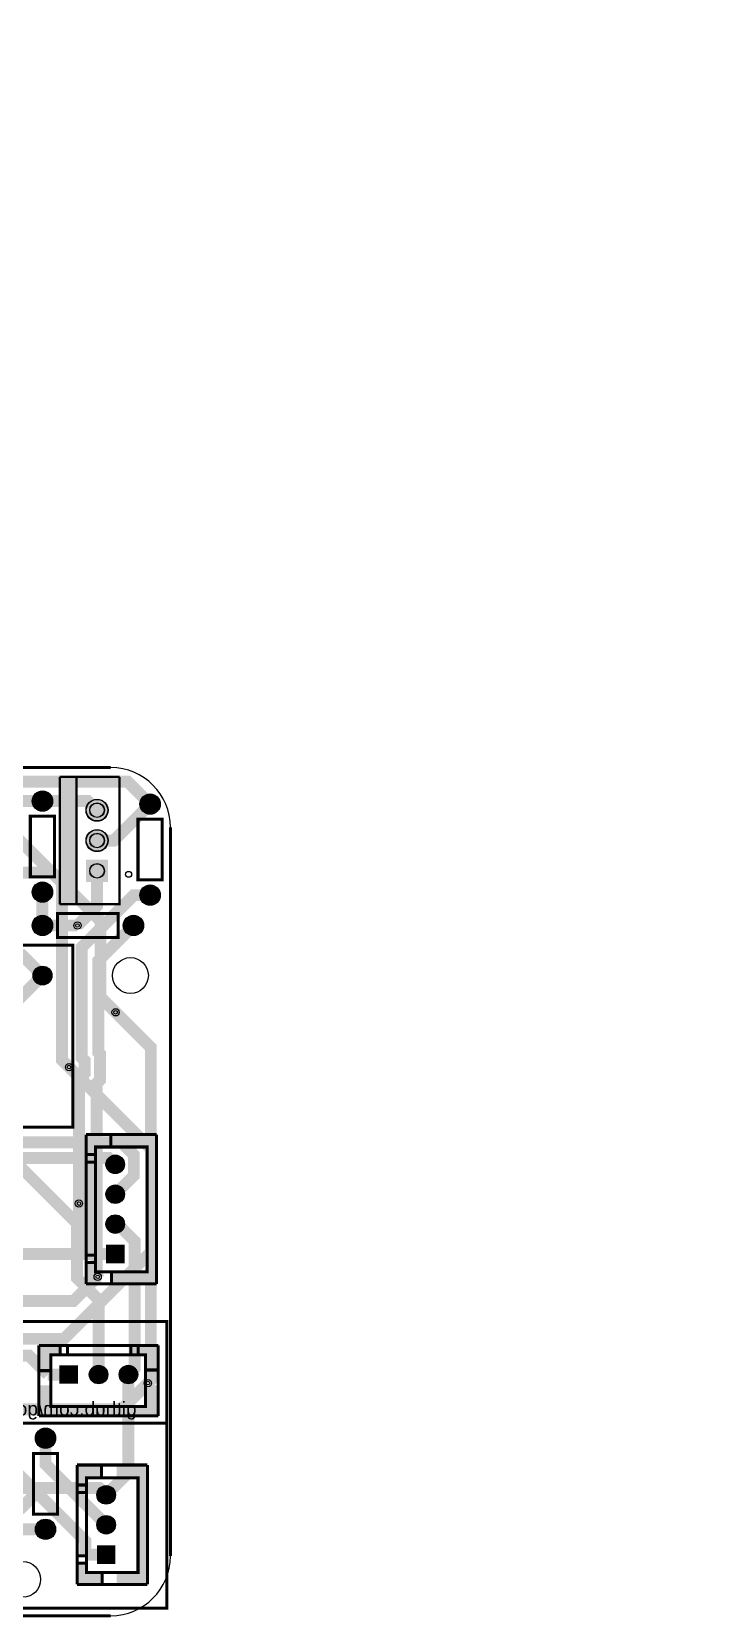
# Model space of a CAD drawing. Header units: millimetres. Extents: x -129 to 177, y 15 to 147.
# Drawn here: x 119.1 to 176.8, y 14.7 to 147.5 of the extents above; entities that cross this region are included whole.
import ezdxf

# ---------------------------------------------------------------- set-up
doc = ezdxf.new("R2010")
doc.units = ezdxf.units.MM
for name, color, linetype, true_color in [('BoardOutLine', 7, 'Continuous', 0xff00ff), ('BottomLayer', 7, 'Continuous', 0x0000ff), ('BottomSolderMaskLayer', 7, 'Continuous', 0xaa00ff), ('Document', 7, 'Continuous', 0xffffff), ('Hole', 7, 'Continuous', 0x222222), ('Multi-Layer', 7, 'Continuous', 0xc0c0c0), ('TopLayer', 7, 'Continuous', 0xff0000), ('TopSilkLayer', 7, 'Continuous', 0xffcc00), ('TopSolderMaskLayer', 7, 'Continuous', 0x800080)]:
    doc.layers.add(name, color=color, linetype=linetype, true_color=true_color)
doc.styles.get("Standard").update_dxf_attribs({"font": 'arial.ttf'})

msp = doc.modelspace()

# ---------------------------------------------------------------- hatches: boundary and pattern name
at = {"layer": 'BottomSolderMaskLayer'}
for points in [[(119.16433832867666, 83.05816611633225, 1), (120.86614173228348, 83.05816611633225, 1)], [(128.1813563627127, 82.80416560833112, 1), (129.8831597663195, 82.80416560833112, 1)], [(123.6618491236982, 82.29616459232909, 1), (125.51264922529842, 82.29616459232909, 1)], [(123.6618491236982, 79.75615951231896, 1), (125.51264922529842, 79.75615951231896, 1)], [(123.66184912369818, 76.2907543815088), (123.66184912369818, 78.14155448310885), (125.51264922529867, 78.14155448310885), (125.51264922529867, 76.2907543815088)], [(119.16433832867666, 75.43815087630173, 1), (120.86614173228348, 75.43815087630173, 1)], [(128.1813563627127, 75.18415036830072, 1), (129.8831597663195, 75.18415036830072, 1)], [(119.16433832867666, 72.64414528829059, 1), (120.86614173228348, 72.64414528829059, 1)], [(126.78435356870706, 72.64414528829059, 1), (128.48615697231386, 72.64414528829059, 1)], [(119.22783845567692, 68.45313690627381, 1), (120.80264160528323, 68.45313690627381, 1)], [(125.33585217170429, 52.645415290830556, 1), (126.88665227330449, 52.645415290830556, 1)], [(125.33585217170429, 50.14528829057656, 1), (126.88665227330449, 50.14528829057656, 1)], [(125.33585217170429, 47.645415290830556, 1), (126.88665227330449, 47.645415290830556, 1)], [(125.33586530183834, 44.36964736940229), (125.33586530183834, 45.920447471002376), (126.88666540343843, 45.920447471002376), (126.88666540343843, 44.36964736940229)], [(121.43885820674882, 35.827457024806336), (122.98965830834891, 35.827457024806336), (122.98965830834891, 34.27665692320625), (121.43885820674882, 34.27665692320625)], [(123.93910337820688, 35.05207010414017, 1), (125.48990347980708, 35.05207010414017, 1)], [(126.43897637795266, 35.05207010414017, 1), (127.98977647955286, 35.05207010414017, 1)], [(119.41833883667779, 29.71805943611878, 1), (121.12014224028461, 29.71805943611878, 1)], [(124.57385064770136, 24.97917195834384, 1), (126.12465074930157, 24.97917195834384, 1)], [(119.41833883667779, 22.09804419608838, 1), (121.12014224028461, 22.09804419608838, 1)], [(124.57385064770136, 22.47929895859795, 1), (126.12465074930157, 22.47929895859795, 1)], [(124.57386377783519, 19.203653736339675), (124.57386377783519, 20.754453837939877), (126.12466387943527, 20.754453837939877), (126.12466387943527, 19.203653736339675)]]:
    msp.add_hatch(color=256, dxfattribs=at).paths.add_polyline_path(points)
at = {"layer": 'Document'}
for points in [[(122.85725171450349, 74.50617221234438), (121.4572517145034, 74.50617221234438), (121.4572517145034, 85.00617221234438), (122.85725171450349, 85.00617221234438)], [(123.67127254254501, 53.472009144018216), (124.46024892049786, 53.472009144018216), (124.46024892049786, 55.14500889001772), (123.67127254254501, 55.14500889001772)], [(125.78684277368552, 43.64803149606291), (125.78684277368552, 42.645034290068565), (129.57124714249449, 42.645034290068565), (129.57124714249449, 55.144983489966876), (129.5712725425451, 55.14500889001772), (125.73025146050304, 55.14500889001772), (125.73025146050304, 54.142037084074104), (128.73827787655568, 54.142037084074104), (128.7782575565152, 54.10205740411482), (128.7782575565152, 43.68803657607316)], [(123.67127254254501, 52.83700787401574), (124.46024892049786, 52.83700787401574), (124.46024892049786, 45.046253492506935), (123.71003302006602, 45.046253492506935), (123.67124714249417, 45.085039370078675)], [(123.67124714249417, 44.4500381000762), (124.43959867919739, 44.4500381000762), (124.46024892049786, 44.429387858775726), (124.46024892049786, 42.645034290068565), (123.67124714249417, 42.645034290068565)], [(121.53924307848615, 37.465074930149854), (119.76123952247917, 37.465074930149854), (119.76123952247917, 35.433070866141634), (120.65024130048255, 35.433070866141634), (120.65024130048255, 36.703073406146814), (121.53924307848615, 36.703073406146814)], [(128.01625603251205, 37.465074930149854), (129.6672593345188, 37.465074930149854), (129.6672593345188, 35.433070866141634), (128.65125730251475, 35.433070866141634), (128.65125730251475, 36.703073406146814), (128.01625603251205, 36.703073406146814)], [(119.76123952247917, 34.16306832613657), (119.76123952247917, 31.623063246126435), (129.6672593345188, 31.623063246126435), (129.6672593345188, 34.16306832613657), (128.65125730251475, 34.16306832613657), (128.65125730251475, 32.385064770129475), (120.77724155448323, 32.385064770129475), (120.77724155448323, 34.16306832613657)], [(122.93624587249178, 25.78105156210313), (122.93624587249178, 27.43205486410966), (124.96824993649989, 27.43205486410966), (124.96824993649989, 26.416052832105606), (123.69824739649493, 26.416052832105606), (123.69824739649493, 25.78105156210313)], [(126.23825247650507, 17.52603505207003), (128.7782575565152, 17.52603505207003), (128.7782575565152, 27.43205486410966), (126.23825247650507, 27.43205486410966), (126.23825247650507, 26.416052832105606), (128.01625603251205, 26.416052832105606), (128.01625603251205, 18.54203708407408), (126.23825247650507, 18.54203708407408)], [(122.93624587249178, 19.30403860807712), (122.93624587249178, 17.52603505207003), (124.96824993649989, 17.52603505207003), (124.96824993649989, 18.415036830073632), (123.69824739649493, 18.415036830073632), (123.69824739649493, 19.30403860807712)]]:
    msp.add_hatch(color=256, dxfattribs=at).paths.add_polyline_path(points)
at = {"layer": 'Multi-Layer'}
for points in [[(119.18973837947676, 83.05816611633225, 1), (120.84074168148338, 83.05816611633225, 1)], [(128.2067564135128, 82.80416560833112, 1), (129.8577597155194, 82.80416560833112, 1)], [(123.6872491744983, 82.29616459232909, 1), (125.48724917449832, 82.29616459232909, 1)], [(123.6872491744983, 79.75615951231896, 1), (125.48724917449832, 79.75615951231896, 1)], [(123.68724917449822, 76.31615443230885), (123.68724917449822, 78.1161544323088), (125.4872491744984, 78.1161544323088), (125.4872491744984, 76.31615443230885)], [(119.18973837947676, 75.43815087630173, 1), (120.84074168148338, 75.43815087630173, 1)], [(128.2067564135128, 75.18415036830072, 1), (129.8577597155194, 75.18415036830072, 1)], [(119.18973837947676, 72.64414528829059, 1), (120.84074168148338, 72.64414528829059, 1)], [(126.80975361950716, 72.64414528829059, 1), (128.46075692151376, 72.64414528829059, 1)], [(119.25323850647702, 68.45313690627381, 1), (120.77724155448313, 68.45313690627381, 1)], [(125.36125222250439, 52.645415290830556, 1), (126.86125222250439, 52.645415290830556, 1)], [(125.36125222250439, 50.14528829057656, 1), (126.86125222250439, 50.14528829057656, 1)], [(125.36125222250439, 47.645415290830556, 1), (126.86125222250439, 47.645415290830556, 1)], [(125.36126492252993, 44.39504699009399), (125.36126492252993, 45.895046990093874), (126.86126492252993, 45.895046990093874), (126.86126492252993, 44.39504699009399)], [(121.4642621285243, 35.80205740411475), (122.9642621285243, 35.80205740411475), (122.9642621285243, 34.30205740411475), (121.4642621285243, 34.30205740411475)], [(123.96450342900698, 35.05207010414017, 1), (125.46450342900698, 35.05207010414017, 1)], [(126.46437642875276, 35.05207010414017, 1), (127.96437642875276, 35.05207010414017, 1)], [(119.44373888747789, 29.71805943611878, 1), (121.0947421894845, 29.71805943611878, 1)], [(124.59925069850146, 24.97917195834384, 1), (126.09925069850146, 24.97917195834384, 1)], [(119.44373888747789, 22.09804419608838, 1), (121.0947421894845, 22.09804419608838, 1)], [(124.59925069850146, 22.47929895859795, 1), (126.09925069850146, 22.47929895859795, 1)], [(124.59926339852677, 19.229057658115266), (124.59926339852677, 20.729057658115266), (126.09926339852677, 20.729057658115266), (126.09926339852677, 19.229057658115266)]]:
    msp.add_hatch(color=256, dxfattribs=at).paths.add_polyline_path(points)
at = {"layer": 'TopSolderMaskLayer'}
for points in [[(119.16433832867666, 83.05816611633225, 1), (120.86614173228348, 83.05816611633225, 1)], [(128.1813563627127, 82.80416560833112, 1), (129.8831597663195, 82.80416560833112, 1)], [(123.6618491236982, 82.29616459232909, 1), (125.51264922529842, 82.29616459232909, 1)], [(123.6618491236982, 79.75615951231896, 1), (125.51264922529842, 79.75615951231896, 1)], [(123.66184912369818, 76.2907543815088), (123.66184912369818, 78.14155448310885), (125.51264922529867, 78.14155448310885), (125.51264922529867, 76.2907543815088)], [(119.16433832867666, 75.43815087630173, 1), (120.86614173228348, 75.43815087630173, 1)], [(128.1813563627127, 75.18415036830072, 1), (129.8831597663195, 75.18415036830072, 1)], [(119.16433832867666, 72.64414528829059, 1), (120.86614173228348, 72.64414528829059, 1)], [(126.78435356870706, 72.64414528829059, 1), (128.48615697231386, 72.64414528829059, 1)], [(119.22783845567692, 68.45313690627381, 1), (120.80264160528323, 68.45313690627381, 1)], [(125.33585217170429, 52.645415290830556, 1), (126.88665227330449, 52.645415290830556, 1)], [(125.33585217170429, 50.14528829057656, 1), (126.88665227330449, 50.14528829057656, 1)], [(125.33585217170429, 47.645415290830556, 1), (126.88665227330449, 47.645415290830556, 1)], [(125.33586530183834, 44.36964736940229), (125.33586530183834, 45.920447471002376), (126.88666540343843, 45.920447471002376), (126.88666540343843, 44.36964736940229)], [(121.43885820674882, 35.827457024806336), (122.98965830834891, 35.827457024806336), (122.98965830834891, 34.27665692320625), (121.43885820674882, 34.27665692320625)], [(123.93910337820688, 35.05207010414017, 1), (125.48990347980708, 35.05207010414017, 1)], [(126.43897637795266, 35.05207010414017, 1), (127.98977647955286, 35.05207010414017, 1)], [(119.41833883667779, 29.71805943611878, 1), (121.12014224028461, 29.71805943611878, 1)], [(124.57385064770136, 24.97917195834384, 1), (126.12465074930157, 24.97917195834384, 1)], [(119.41833883667779, 22.09804419608838, 1), (121.12014224028461, 22.09804419608838, 1)], [(124.57385064770136, 22.47929895859795, 1), (126.12465074930157, 22.47929895859795, 1)], [(124.57386377783519, 19.203653736339675), (124.57386377783519, 20.754453837939877), (126.12466387943527, 20.754453837939877), (126.12466387943527, 19.203653736339675)]]:
    msp.add_hatch(color=256, dxfattribs=at).paths.add_polyline_path(points)

# ---------------------------------------------------------------- linework, layer by layer
at = {"layer": 'BoardOutLine', "const_width": 0.25400050800101603}
for points in [[(18.23025146050304, 85.85902971805945), (125.73025146050304, 85.85902971805945)], [(130.73025146050304, 80.85902971805945), (130.73025146050304, 19.859029718059332)], [(125.73025146050304, 14.859029718059332), (18.23025146050304, 14.859029718059332)]]:
    msp.add_lwpolyline(points, dxfattribs=at)
at = {"layer": 'BoardOutLine'}
for centre, start, end in [((125.73025146050327, 80.85902971805945), 0, 90), ((125.73025146050327, 19.859029718059332), 270, 0)]:
    msp.add_arc(centre, 5, start, end, dxfattribs=at)
at = {"layer": 'BottomLayer', "const_width": 1}
for points in [[(129.03235966471925, 82.80419100838208), (125.98435356870709, 79.7561849123698), (124.58735077470146, 79.7561849123698)], [(114.04632969265936, 79.7561849123698), (118.12887985775978, 79.7561849123698), (121.6462788925578, 76.23878587757167), (121.6462788925578, 61.38458216916433), (122.24064008128039, 60.79022098044186)], [(124.58735077470146, 77.21617983235967), (124.58735077470146, 74.28348996697991), (122.9480314960631, 72.64417068834143)], [(120.01534163068322, 75.43817627635258), (120.01534163068322, 72.64417068834143)], [(123.07223774447539, 49.36883413766827), (123.07223774447539, 59.780568961137874), (123.54239268478545, 60.25072390144783), (123.54239268478545, 61.32971805943612), (123.30718821437654, 61.564922529845035), (123.30718821437654, 70.83187706375406), (127.65948691897393, 75.18417576835157), (129.03235966471925, 75.18417576835157)], [(124.63815087630178, 43.2331978663957), (124.63815087630178, 43.233705867411686), (124.5589027178055, 43.31295402590797), (124.5589027178055, 59.42598425196843), (124.84414528829075, 59.71122682245357), (124.84414528829075, 61.86921513843026), (124.70139700279424, 62.01196342392677), (124.70139700279424, 69.7102108204216), (127.63535687071385, 72.64417068834143)], [(109.8553213106427, 68.45316230632466), (111.56042672085346, 70.15826771653542), (118.31023622047246, 70.15826771653542), (120.01534163068322, 68.45316230632466)], [(124.71460502921013, 35.052095504191016), (124.71460502921013, 41.315748031496014), (122.90027940055893, 43.13007366014733), (122.90027940055893, 47.69954279908552), (102.23530607061207, 68.36451612903227), (102.23530607061207, 68.45316230632466)], [(128.84820929641864, 34.33581407162808), (129.08925577851164, 34.576860553721076), (129.08925577851164, 62.42446024892047), (126.13853187706377, 65.37518415036823)], [(127.21447802895614, 35.052095504191016), (127.73238506477037, 35.57000254000502), (127.73238506477037, 46.21871983743961), (126.30566421132858, 47.6454406908814), (126.11135382270754, 47.6454406908814)], [(125.34935229870462, 24.979197358394686), (127.21447802895614, 26.844323088646092), (127.21447802895614, 35.052095504191016)], [(119.53909067818131, 25.181889763779395), (111.4194564389129, 33.301270002540036)], [(125.34935229870462, 22.479324358648682), (120.26934213868435, 27.559334518668948), (120.26934213868435, 29.718084836169623)], [(119.53909067818131, 25.181889763779395), (118.08239776479559, 23.725196850393672)], [(123.59852679705364, 19.979197358394686), (123.59852679705364, 21.122199644399302), (119.53909067818131, 25.181889763779395)], [(125.34935229870462, 19.979197358394686), (123.59852679705364, 19.979197358394686)]]:
    msp.add_lwpolyline(points, dxfattribs=at)
at = {"layer": 'BottomSolderMaskLayer'}
for points in [[(119.54397139563511, 83.06078427541468), (119.54397139563511, 83.0555479572497)], [(120.48650866532503, 83.06078427541468), (120.48650866532503, 83.0555479572497)], [(128.56098942967114, 82.80154744924869), (128.56098942967114, 82.80678376741366)], [(129.50352669936106, 82.80154744924869), (129.50352669936106, 82.80678376741366)], [(119.54397139563511, 75.44076903538416), (119.54397139563511, 75.43553271721919)], [(120.48650866532503, 75.44076903538416), (120.48650866532503, 75.43553271721919)], [(128.56098942967114, 75.18153220921818), (128.56098942967114, 75.18676852738315)], [(129.50352669936106, 75.18153220921818), (129.50352669936106, 75.18676852738315)], [(120.0178581895625, 73.11541392313555), (120.01262187139764, 73.11541392313555)], [(127.63787342959313, 73.11541392313555), (127.63263711142804, 73.11541392313555)], [(120.0178581895625, 72.17287665344563), (120.01262187139764, 72.17287665344563)], [(127.63787342959313, 72.17287665344563), (127.63263711142804, 72.17287665344563)], [(119.79791954045444, 29.720729958383004), (119.79791954045444, 29.715493640218142)], [(120.74045681014437, 29.720729958383004), (120.74045681014437, 29.715493640218142)], [(119.79791954045444, 22.100714718352492), (119.79791954045444, 22.09547840018763)], [(120.74045681014437, 22.100714718352492), (120.74045681014437, 22.09547840018763)]]:
    msp.add_lwpolyline(points, close=True, dxfattribs=at)
for centre, radius in [((120.01524003048007, 83.05816611633225), 0.8509017018034037), ((129.0322580645161, 82.80416560833112), 0.8509017018034037), ((124.58724917449831, 82.29616459232909), 0.9254000508001016), ((124.58724917449831, 82.29616459232909), 0.6169333672000678), ((124.58724917449831, 79.75615951231896), 0.9254000508001016), ((124.58724917449831, 79.75615951231896), 0.6169333672000678), ((124.58724917449831, 77.21615443230883), 0.6169333672000678), ((120.01524003048007, 75.43815087630173), 0.8509017018034037), ((129.0322580645161, 75.18415036830072), 0.8509017018034037), ((120.01524003048007, 72.64414528829059), 0.8509017018034037), ((127.63525527051047, 72.64414528829059), 0.8509017018034037), ((120.01524003048007, 68.45313690627381), 0.7874015748031498), ((120.01524003048007, 68.45313690627381), 0.47244094488188987), ((126.11125222250439, 52.645415290830556), 0.7754000508001018), ((126.11125222250439, 52.645034290068565), 0.4652531606138482), ((126.11125222250439, 50.14528829057656), 0.7754000508001018), ((126.11125222250439, 50.14503429006845), 0.4652531606138482), ((126.11125222250439, 47.645415290830556), 0.7754000508001018), ((126.11125222250439, 47.645034290068565), 0.4652531606138482), ((126.11125222250439, 45.14503429006845), 0.4652531606138482), ((122.21424942849899, 35.05207010414017), 0.4652531606138482), ((124.71450342900698, 35.05207010414017), 0.7754000508001018), ((124.71424942849899, 35.05207010414017), 0.4652531606138482), ((127.21437642875276, 35.05207010414017), 0.7754000508001018), ((127.21424942849876, 35.05207010414017), 0.4652531606138482), ((120.2692405384812, 29.71805943611878), 0.8509017018034037), ((125.34925069850146, 24.97917195834384), 0.7754000508001018), ((125.34925069850146, 24.979044958089958), 0.4652531606138482), ((120.2692405384812, 22.09804419608838), 0.8509017018034037), ((125.34925069850146, 22.47929895859795), 0.7754000508001018), ((125.34925069850146, 22.479044958089844), 0.4652531606138482), ((125.34925069850146, 19.979044958089844), 0.4652531606138482)]:
    msp.add_circle(centre, radius, dxfattribs=at)
for centre, start, end in [((120.01524003048007, 83.06078427541468), 360, 180), ((120.01524003048007, 83.0555479572497), 180, 360), ((129.0322580645161, 82.80678376741366), 360, 540), ((129.0322580645161, 82.80154744924869), 540, 360), ((120.01524003048007, 75.44076903538416), 360, 180), ((129.0322580645161, 75.18676852738315), 360, 540), ((120.01524003048007, 75.43553271721919), 180, 360), ((129.0322580645161, 75.18153220921818), 540, 360), ((120.01262187139764, 72.64414528829059), 90, 270), ((120.0178581895625, 72.64414528829059), 270, 90), ((127.63263711142804, 72.64414528829059), 90, 270), ((127.63787342959313, 72.64414528829059), 270, 90), ((120.2691881752994, 29.720729958383004), 360, 180), ((120.2691881752994, 29.715493640218142), 180, 360), ((120.2691881752994, 22.100714718352492), 360, 180), ((120.2691881752994, 22.09547840018763), 180, 360)]:
    msp.add_arc(centre, 0.4712686348449621, start, end, dxfattribs=at)
at = {"layer": 'Document'}
msp.add_circle((127.22733045466111, 76.9260858521717), 0.24993649987299976, dxfattribs=at)
at = {"layer": 'Hole'}
for centre in [(122.9480314960631, 72.64417068834143), (126.13853187706377, 65.37518415036823), (122.24064008128039, 60.79022098044186), (123.07223774447539, 49.36883413766827), (124.63815087630178, 43.2331978663957), (128.84820929641864, 34.33581407162808)]:
    msp.add_circle(centre, 0.15250190500381003, dxfattribs=at)
at = {"layer": 'Multi-Layer'}
for points in [[(119.55803911607825, 83.0607061214123), (119.55803911607825, 83.05562611125208)], [(120.4724409448819, 83.0607061214123), (120.4724409448819, 83.05562611125208)], [(128.57505715011428, 82.80162560325107), (128.57505715011428, 82.80670561341128)], [(129.48945897891792, 82.80162560325107), (129.48945897891792, 82.80670561341128)], [(119.55803911607825, 75.44069088138178), (119.55803911607825, 75.43561087122168)], [(120.4724409448819, 75.44069088138178), (120.4724409448819, 75.43561087122168)], [(128.57505715011428, 75.18161036322067), (128.57505715011428, 75.18669037338077)], [(129.48945897891792, 75.18161036322067), (129.48945897891792, 75.18669037338077)], [(120.01778003556024, 73.10134620269241), (120.01270002540014, 73.10134620269241)], [(127.63779527559063, 73.10134620269241), (127.63271526543053, 73.10134620269241)], [(120.01778003556024, 72.18694437388876), (120.01270002540014, 72.18694437388876)], [(127.63779527559063, 72.18694437388876), (127.63271526543053, 72.18694437388876)], [(119.81198882397769, 29.72065024130052), (119.81198882397769, 29.71557023114042)], [(120.72639065278133, 29.72065024130052), (120.72639065278133, 29.71557023114042)], [(119.81198882397769, 22.100635001270007), (119.81198882397769, 22.09555499111002)], [(120.72639065278133, 22.100635001270007), (120.72639065278133, 22.09555499111002)]]:
    msp.add_lwpolyline(points, close=True, dxfattribs=at)
for centre, radius in [((120.01524003048007, 83.05816611633225), 0.8255016510033021), ((129.0322580645161, 82.80416560833112), 0.8255016510033021), ((124.58724917449831, 82.29616459232909), 0.9000000000000001), ((124.58724917449831, 82.29616459232909), 0.6000000000000001), ((124.58724917449831, 79.75615951231896), 0.9000000000000001), ((124.58724917449831, 79.75615951231896), 0.6000000000000001), ((124.58724917449831, 77.21615443230883), 0.6000000000000001), ((120.01524003048007, 75.43815087630173), 0.8255016510033021), ((129.0322580645161, 75.18415036830072), 0.8255016510033021), ((120.01524003048007, 72.64414528829059), 0.8255016510033021), ((127.63525527051047, 72.64414528829059), 0.8255016510033021), ((122.9480314960631, 72.64417068834143), 0.30500381000762006), ((120.01524003048007, 68.45313690627381), 0.7620015240030481), ((127.38125476250957, 68.45313690627381), 1.5000000000000002), ((120.01524003048007, 68.45313690627381), 0.45720091440182886), ((126.13853187706377, 65.37518415036823), 0.30500381000762006), ((122.24064008128039, 60.79022098044186), 0.30500381000762006), ((126.11125222250439, 52.645415290830556), 0.7500000000000001), ((126.11125222250439, 52.645034290068565), 0.4500127000254001), ((126.11125222250439, 50.14528829057656), 0.7500000000000001), ((126.11125222250439, 50.14503429006845), 0.4500127000254001), ((123.07223774447539, 49.36883413766827), 0.30500381000762006), ((126.11125222250439, 47.645415290830556), 0.7500000000000001), ((126.11125222250439, 47.645034290068565), 0.4500127000254001), ((126.11125222250439, 45.14503429006845), 0.4500127000254001), ((124.63815087630178, 43.2331978663957), 0.30500381000762006), ((122.21424942849899, 35.05207010414017), 0.4500127000254001), ((124.71450342900698, 35.05207010414017), 0.7500000000000001), ((124.71424942849899, 35.05207010414017), 0.4500127000254001), ((127.21437642875276, 35.05207010414017), 0.7500000000000001), ((127.21424942849876, 35.05207010414017), 0.4500127000254001), ((128.84820929641864, 34.33581407162808), 0.30500381000762006), ((120.2692405384812, 29.71805943611878), 0.8255016510033021), ((125.34925069850146, 24.97917195834384), 0.7500000000000001), ((125.34925069850146, 24.979044958089958), 0.4500127000254001), ((120.2692405384812, 22.09804419608838), 0.8255016510033021), ((125.34925069850146, 22.47929895859795), 0.7500000000000001), ((125.34925069850146, 22.479044958089844), 0.4500127000254001), ((125.34925069850146, 19.979044958089844), 0.4500127000254001), ((118.36423672847354, 17.907035814071605), 1.5000000000000002)]:
    msp.add_circle(centre, radius, dxfattribs=at)
for centre, start, end in [((120.01524003048007, 83.0607061214123), 360, 180), ((120.01524003048007, 83.05562611125208), 180, 360), ((129.0322580645161, 82.80670561341128), 360, 540), ((129.0322580645161, 82.80162560325107), 540, 360), ((120.01524003048007, 75.44069088138178), 360, 180), ((120.01524003048007, 75.43561087122168), 180, 360), ((129.0322580645161, 75.18669037338077), 360, 540), ((129.0322580645161, 75.18161036322067), 540, 360), ((120.01270002540014, 72.64414528829059), 90, 270), ((120.01778003556024, 72.64414528829059), 270, 90), ((127.63271526543053, 72.64414528829059), 90, 270), ((127.63779527559063, 72.64414528829059), 270, 90), ((120.26918973837951, 29.72065024130052), 360, 180), ((120.26918973837951, 29.71557023114042), 180, 360), ((120.26918973837951, 22.100635001270007), 360, 180), ((120.26918973837951, 22.09555499111002), 180, 360)]:
    msp.add_arc(centre, 0.45720091440182886, start, end, dxfattribs=at)
at = {"layer": 'TopLayer', "const_width": 1}
for points in [[(129.03235966471925, 82.80419100838208), (127.1410718821437, 84.69547879095762), (51.01000762001513, 84.69547879095762)], [(114.04632969265936, 82.29618999237994), (114.80833121666251, 83.05819151638309), (120.01534163068322, 83.05819151638309)], [(120.01534163068322, 83.05819151638309), (123.82534925069854, 83.05819151638309), (124.58735077470146, 82.29618999237994)], [(104.01330962661928, 79.88318516637037), (107.00873761747516, 79.88318516637037), (111.43749047498113, 75.45443230886463), (115.79232918465823, 75.45443230886463), (117.41005842011691, 77.07216154432308), (120.8319532639066, 77.07216154432308), (124.87767335534681, 73.02644145288286), (124.87767335534681, 66.6360426720853), (126.13853187706377, 65.37518415036823)], [(120.01534163068322, 72.64417068834143), (122.9480314960631, 72.64417068834143)], [(120.01534163068322, 68.45316230632466), (108.16139192278388, 56.59921259842508), (108.16139192278388, 56.3485140970281)], [(109.78572517145017, 38.04396748793499), (121.82103124206265, 38.04396748793499), (129.12125984251975, 45.34419608839221), (129.12125984251975, 53.909601219202386), (122.24064008128039, 60.79022098044186)], [(126.11135382270754, 50.14531369062729), (127.66761493522995, 51.70157480314958), (127.66761493522995, 53.43944627889243), (126.61656083312187, 54.49050038100074), (88.56855473710948, 54.49050038100074), (80.39202438404868, 46.313970027939945), (71.48549657099306, 46.313970027939945), (66.98003556007097, 41.80850901701797)], [(79.68006096012186, 41.80850901701797), (79.68006096012186, 42.05590551181092), (90.8129032258064, 53.188747777495564), (125.56804673609349, 53.188747777495564), (126.11135382270754, 52.6454406908814)], [(123.07223774447539, 45.1450596901193), (123.07223774447539, 49.36883413766827)], [(69.97444754889511, 39.722910845821616), (71.52461264922545, 38.172491744983404), (82.56626873253754, 38.172491744983404), (89.53883667767332, 45.1450596901193), (123.07223774447539, 45.1450596901193)], [(123.07223774447539, 45.1450596901193), (126.11135382270754, 45.1450596901193)], [(35.286106172212385, 19.685064770129543), (44.81620523241031, 29.215163830327697), (81.55229870459743, 29.215163830327697), (93.53756667513358, 41.2004318008635), (122.60538481076969, 41.2004318008635), (124.63815087630178, 43.2331978663957)], [(109.66863093726192, 36.36375412750817), (109.94853949707908, 36.64366268732533), (118.87208534417073, 36.64366268732533), (120.46365252730516, 35.052095504191016)], [(104.40269240538487, 27.172999745999505), (109.37500635001288, 32.14531369062729), (126.65770891541774, 32.14531369062729), (128.84820929641864, 34.33581407162808)], [(122.21447802895614, 35.052095504191016), (120.46365252730516, 35.052095504191016)], [(125.34935229870462, 24.979197358394686), (124.76261112522229, 25.56593853187701), (117.47533655067309, 25.56593853187701)], [(117.47533655067309, 22.098069596139226), (120.26934213868435, 22.098069596139226)]]:
    msp.add_lwpolyline(points, dxfattribs=at)
at = {"layer": 'TopSilkLayer'}
for points, const_width in [([(121.46715773431538, 74.42611125222254), (121.46715773431538, 85.08620777241549)], 0.20066040132080268), ([(121.46715773431538, 85.08620777241549), (126.46723393446791, 85.08620777241549)], 0.20066040132080268), ([(126.46723393446791, 85.08620777241549), (126.46723393446791, 74.42214884429768), (121.46715773431538, 74.42214884429768)], 0.20066040132080268), ([(122.86316992633988, 74.42611125222254), (122.86316992633988, 85.08620777241549)], 0.20066040132080268), ([(123.67124714249417, 42.645034290068565), (123.67124714249417, 55.1450596901193)], 0.25400050800101603), ([(129.5712725425451, 55.14500889001772), (123.67127254254501, 55.14500889001772)], 0.25400050800101603), ([(125.73025146050304, 54.142037084074104), (125.73025146050304, 55.14500889001772)], 0.25400050800101603), ([(129.57124714249449, 42.645034290068565), (129.57124714249449, 55.1450596901193)], 0.25400050800101603), ([(123.67127254254501, 53.472009144018216), (124.46024892049786, 53.472009144018216)], 0.25400050800101603), ([(123.67127254254501, 52.83700787401574), (124.46024892049786, 52.83700787401574)], 0.25400050800101603), ([(123.67124714249417, 45.046253492506935), (124.46024892049786, 45.046253492506935)], 0.25400050800101603), ([(123.67124714249417, 44.429387858775726), (124.46024892049786, 44.429387858775726)], 0.25400050800101603), ([(129.57124714249449, 42.645034290068565), (123.67124714249417, 42.645034290068565)], 0.25400050800101603), ([(125.78684277368552, 42.645034290068565), (125.78684277368552, 43.64803149606291)], 0.25400050800101603), ([(119.71424942849876, 37.49207518415028), (129.714249428499, 37.49207518415028)], 0.25400050800101603), ([(119.71424942849876, 31.592075184150303), (119.71424942849876, 37.49207518415028)], 0.25400050800101603), ([(121.49860299720604, 37.49207518415028), (121.49860299720604, 36.703073406146814)], 0.25400050800101603), ([(122.11546863093736, 37.49207518415028), (122.11546863093736, 36.703073406146814)], 0.25400050800101603), ([(127.40619761239532, 37.49204978409955), (127.40619761239532, 36.703073406146814)], 0.25400050800101603), ([(128.0411988823978, 37.49204978409955), (128.0411988823978, 36.703073406146814)], 0.25400050800101603), ([(129.71422402844814, 31.59204978409946), (129.71422402844814, 37.49204978409955)], 0.25400050800101603), ([(119.71424942849876, 35.37647955295904), (120.71724663449322, 35.37647955295904)], 0.25400050800101603), ([(128.71122682245368, 35.433070866141634), (129.71422402844814, 35.433070866141634)], 0.25400050800101603), ([(119.71424942849876, 31.592075184150303), (129.714249428499, 31.592075184150303)], 0.25400050800101603), ([(122.90924561849124, 17.479044958089844), (122.90924561849124, 27.479044958089844)], 0.25400050800101603), ([(128.80927101854195, 27.479019558039113), (122.90927101854209, 27.479019558039113)], 0.25400050800101603), ([(124.96824993649989, 26.47602235204465), (124.96824993649989, 27.479019558039113)], 0.25400050800101603), ([(128.80924561849133, 17.479044958089844), (128.80924561849133, 27.479044958089844)], 0.25400050800101603), ([(122.90927101854209, 25.805994411988763), (123.69824739649493, 25.805994411988763)], 0.25400050800101603), ([(122.90927101854209, 25.170993141986173), (123.69824739649493, 25.170993141986173)], 0.25400050800101603), ([(122.90924561849124, 19.880264160528213), (123.69824739649493, 19.880264160528213)], 0.25400050800101603), ([(122.90924561849124, 19.263398526797005), (123.69824739649493, 19.263398526797005)], 0.25400050800101603), ([(125.02484124968237, 17.479044958089844), (125.02484124968237, 18.482042164084305)], 0.25400050800101603), ([(128.80924561849133, 17.479044958089844), (122.90924561849124, 17.479044958089844)], 0.25400050800101603)]:
    msp.add_lwpolyline(points, dxfattribs=dict(at, const_width=const_width))
at = {"layer": 'TopSilkLayer', "const_width": 0.25400050800101603}
for points in [[(118.99923799847602, 76.7081534163068), (118.99923799847602, 81.78816357632707), (121.03124206248413, 81.78816357632707), (121.03124206248413, 76.7081534163068), (118.99923799847602, 76.7081534163068)], [(130.04826009652015, 81.53416306832605), (130.04826009652015, 76.45415290830579), (128.01625603251205, 76.45415290830579), (128.01625603251205, 81.53416306832605), (130.04826009652015, 81.53416306832605)], [(121.28524257048525, 73.66014732029464), (126.36525273050552, 73.66014732029464), (126.36525273050552, 71.62814325628642), (121.28524257048525, 71.62814325628642), (121.28524257048525, 73.66014732029464)], [(122.5552451104902, 55.75311150622292), (94.48818897637807, 55.75311150622292), (94.48818897637807, 70.99314198628394), (122.5552451104902, 70.99314198628394), (122.5552451104902, 55.75311150622292)], [(124.46024892049786, 43.65506731013454), (124.46024892049786, 54.10210820421639), (128.7782575565152, 54.10210820421639), (128.7782575565152, 43.65506731013454), (124.46024892049786, 43.65506731013454)], [(86.86817373634744, 39.49707899415796), (130.42926085852173, 39.49707899415796), (130.42926085852173, 30.98806197612396), (86.86817373634744, 30.98806197612396), (86.86817373634744, 39.49707899415796)], [(120.72428244856496, 36.703073406146814), (128.65138430276875, 36.703073406146814), (128.65138430276875, 32.385064770129475), (120.72428244856496, 32.385064770129475), (120.72428244856496, 36.703073406146814)], [(81.1531623063247, 30.98806197612396), (130.42926085852173, 30.98806197612396), (130.42926085852173, 15.494030988061922), (81.1531623063247, 15.494030988061922), (81.1531623063247, 30.98806197612396)], [(119.25318770637523, 23.368097536195023), (119.25318770637523, 28.44810769621529), (121.28519177038356, 28.44810769621529), (121.28519177038356, 23.368097536195023), (119.25318770637523, 23.368097536195023)], [(123.69824739649493, 18.48907797815582), (123.69824739649493, 26.416179832359603), (128.01625603251205, 26.416179832359603), (128.01625603251205, 18.48907797815582), (123.69824739649493, 18.48907797815582)]]:
    msp.add_lwpolyline(points, close=True, dxfattribs=at)
at = {"layer": 'TopSilkLayer'}
msp.add_circle((127.22733045466111, 76.9260858521717), 0.24993649987299976, dxfattribs=at)
at = {"layer": 'TopSolderMaskLayer'}
for points in [[(119.54397139563511, 83.06078427541468), (119.54397139563511, 83.0555479572497)], [(120.48650866532503, 83.06078427541468), (120.48650866532503, 83.0555479572497)], [(128.56098942967114, 82.80154744924869), (128.56098942967114, 82.80678376741366)], [(129.50352669936106, 82.80154744924869), (129.50352669936106, 82.80678376741366)], [(119.54397139563511, 75.44076903538416), (119.54397139563511, 75.43553271721919)], [(120.48650866532503, 75.44076903538416), (120.48650866532503, 75.43553271721919)], [(128.56098942967114, 75.18153220921818), (128.56098942967114, 75.18676852738315)], [(129.50352669936106, 75.18153220921818), (129.50352669936106, 75.18676852738315)], [(120.0178581895625, 73.11541392313555), (120.01262187139764, 73.11541392313555)], [(127.63787342959313, 73.11541392313555), (127.63263711142804, 73.11541392313555)], [(120.0178581895625, 72.17287665344563), (120.01262187139764, 72.17287665344563)], [(127.63787342959313, 72.17287665344563), (127.63263711142804, 72.17287665344563)], [(119.79791954045444, 29.720729958383004), (119.79791954045444, 29.715493640218142)], [(120.74045681014437, 29.720729958383004), (120.74045681014437, 29.715493640218142)], [(119.79791954045444, 22.100714718352492), (119.79791954045444, 22.09547840018763)], [(120.74045681014437, 22.100714718352492), (120.74045681014437, 22.09547840018763)]]:
    msp.add_lwpolyline(points, close=True, dxfattribs=at)
for centre, radius in [((120.01524003048007, 83.05816611633225), 0.8509017018034037), ((129.0322580645161, 82.80416560833112), 0.8509017018034037), ((124.58724917449831, 82.29616459232909), 0.9254000508001016), ((124.58724917449831, 82.29616459232909), 0.6169333672000678), ((124.58724917449831, 79.75615951231896), 0.9254000508001016), ((124.58724917449831, 79.75615951231896), 0.6169333672000678), ((124.58724917449831, 77.21615443230883), 0.6169333672000678), ((120.01524003048007, 75.43815087630173), 0.8509017018034037), ((129.0322580645161, 75.18415036830072), 0.8509017018034037), ((120.01524003048007, 72.64414528829059), 0.8509017018034037), ((127.63525527051047, 72.64414528829059), 0.8509017018034037), ((120.01524003048007, 68.45313690627381), 0.7874015748031498), ((120.01524003048007, 68.45313690627381), 0.47244094488188987), ((126.11125222250439, 52.645415290830556), 0.7754000508001018), ((126.11125222250439, 52.645034290068565), 0.4652531606138482), ((126.11125222250439, 50.14528829057656), 0.7754000508001018), ((126.11125222250439, 50.14503429006845), 0.4652531606138482), ((126.11125222250439, 47.645415290830556), 0.7754000508001018), ((126.11125222250439, 47.645034290068565), 0.4652531606138482), ((126.11125222250439, 45.14503429006845), 0.4652531606138482), ((122.21424942849899, 35.05207010414017), 0.4652531606138482), ((124.71450342900698, 35.05207010414017), 0.7754000508001018), ((124.71424942849899, 35.05207010414017), 0.4652531606138482), ((127.21437642875276, 35.05207010414017), 0.7754000508001018), ((127.21424942849876, 35.05207010414017), 0.4652531606138482), ((120.2692405384812, 29.71805943611878), 0.8509017018034037), ((125.34925069850146, 24.97917195834384), 0.7754000508001018), ((125.34925069850146, 24.979044958089958), 0.4652531606138482), ((120.2692405384812, 22.09804419608838), 0.8509017018034037), ((125.34925069850146, 22.47929895859795), 0.7754000508001018), ((125.34925069850146, 22.479044958089844), 0.4652531606138482), ((125.34925069850146, 19.979044958089844), 0.4652531606138482)]:
    msp.add_circle(centre, radius, dxfattribs=at)
for centre, start, end in [((120.01524003048007, 83.06078427541468), 360, 180), ((120.01524003048007, 83.0555479572497), 180, 360), ((129.0322580645161, 82.80678376741366), 360, 540), ((129.0322580645161, 82.80154744924869), 540, 360), ((120.01524003048007, 75.44076903538416), 360, 180), ((129.0322580645161, 75.18676852738315), 360, 540), ((120.01524003048007, 75.43553271721919), 180, 360), ((129.0322580645161, 75.18153220921818), 540, 360), ((120.01262187139764, 72.64414528829059), 90, 270), ((120.0178581895625, 72.64414528829059), 270, 90), ((127.63263711142804, 72.64414528829059), 90, 270), ((127.63787342959313, 72.64414528829059), 270, 90), ((120.2691881752994, 29.720729958383004), 360, 180), ((120.2691881752994, 29.715493640218142), 180, 360), ((120.2691881752994, 22.100714718352492), 360, 180), ((120.2691881752994, 22.09547840018763), 180, 360)]:
    msp.add_arc(centre, 0.4712686348449621, start, end, dxfattribs=at)

# ---------------------------------------------------------------- texts
at = {"layer": 'BottomSilkLayer', "text_generation_flag": 2}
msp.add_text('github.com/gopro2027/ArduinoAirSuspensionController', height=1.143, dxfattribs=at).set_placement((127.8892557785116, 31.623063246126435))

doc.saveas('drawing.dxf')
